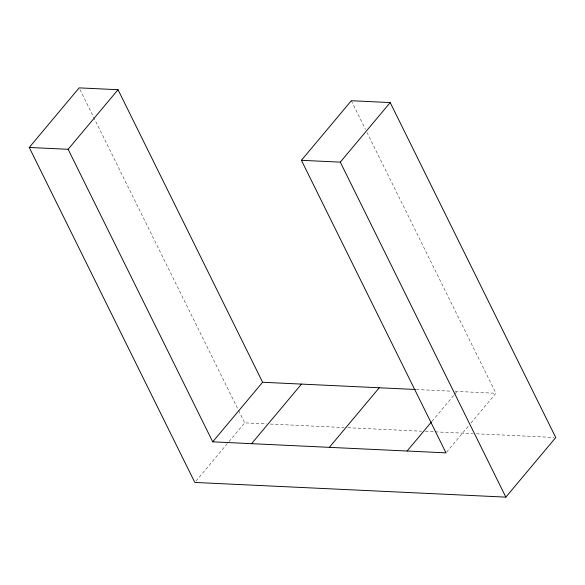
<?xml version="1.0" encoding="UTF-8"?>
<svg xmlns="http://www.w3.org/2000/svg" width="585" height="585" viewBox="0 0 585 585"><rect width="100%" height="100%" fill="white"/><g stroke="black" fill="none" stroke-linecap="round" stroke-linejoin="round"><path stroke-width="0.44" stroke-dasharray="2.92 2.19" d="M195.968 481.053L228.457 442.253M229.042 441.565L244.705 422.86L266.599 423.891M432.066 421.229L454.114 394.904M454.699 394.21L457.017 391.438M446.582 452.161L468.629 425.836M470.947 423.065L495.897 393.274L367.066 132.598M416.33 389.515L451.591 391.182M455.21 391.35L495.897 393.274M270.248 424.066L344.134 427.555M347.782 427.723L421.661 431.211M425.31 431.386L434.436 431.818M435.342 431.862L472.746 433.624M476.395 433.799L553.929 437.456M351.314 100.73L365.449 129.329M79.955 89.512L238.227 409.756M238.636 410.575L244.705 422.86"/><path stroke-width="0.88" d="M29.25 147.457L68.131 149.292L212.713 441.836L445.997 452.856L301.414 160.305L351.314 100.73L390.195 102.565L555.75 437.543L505.849 497.126L194.805 482.435L29.25 147.457L79.15 87.874L118.031 89.71L262.614 382.261L415.423 389.478M68.131 149.292L118.031 89.71M301.414 160.305L340.294 162.14L390.195 102.565M212.713 441.836L262.614 382.261M251.594 443.671L301.494 384.096M329.355 447.349L379.255 387.767M407.116 451.02L431.489 421.924M340.294 162.14L505.849 497.126"/></g></svg>
